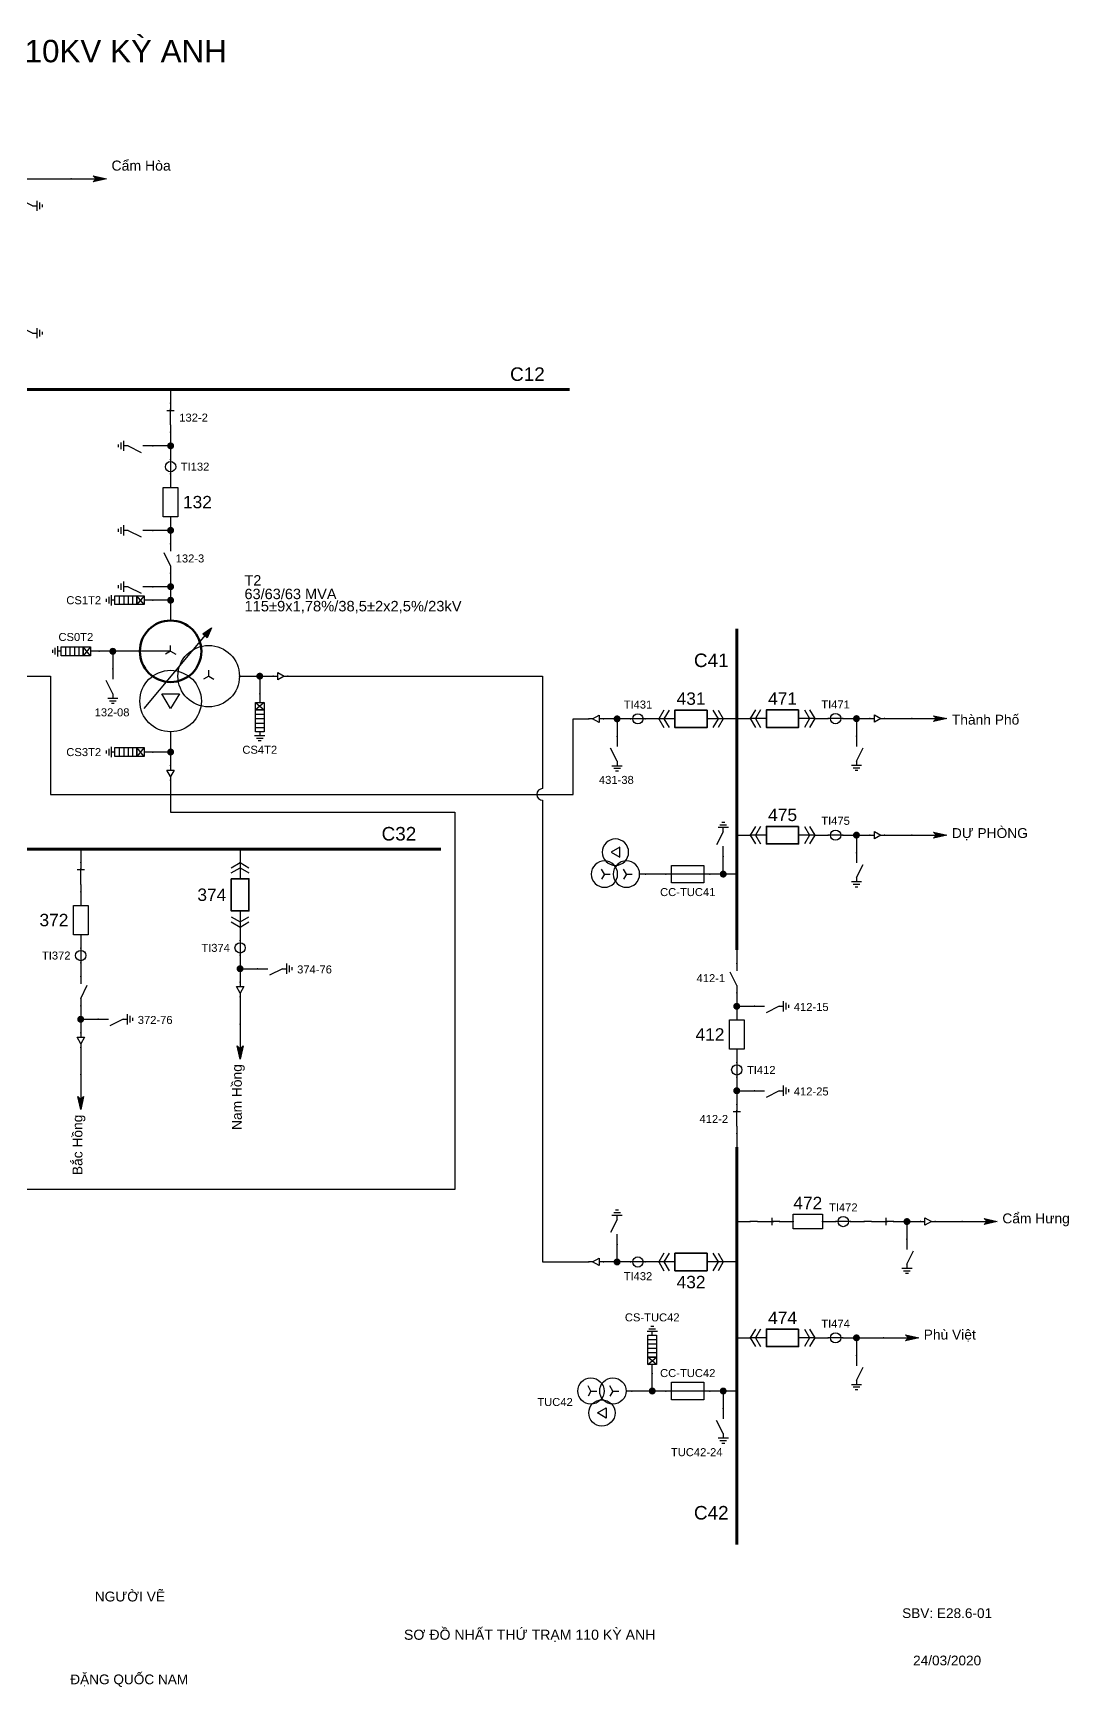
# Model space of a CAD drawing. Header units: millimetres. Extents: x -386 to 411, y 7 to 290.
# Drawn here: x 234 to 410.9, y 7.6 to 290.1 of the extents above; entities that cross this region are included whole.
import ezdxf

# ---------------------------------------------------------------- set-up
doc = ezdxf.new("R2010")
doc.units = ezdxf.units.MM
for name, color, linetype, lineweight in [('BUSBAR_110KV', 1, 'Continuous', 50), ('BUSBAR_22KV', 5, 'Continuous', 50), ('BUSBAR_35KV', 30, 'Continuous', 50), ('HV_110KV', 1, 'Continuous', 25), ('MV_22KV', 5, 'Continuous', 25), ('MV_35KV', 30, 'Continuous', 25)]:
    doc.layers.add(name, color=color, linetype=linetype, lineweight=lineweight)
doc.layers.add('SYM_PORTS', color=8, linetype='Continuous', plot=False)
doc.layers.add('TEXT', color=7, linetype='Continuous')
doc.styles.add('SLD_TEXT', font='arial.ttf')

# ---------------------------------------------------------------- blocks, each defined once
blk = doc.blocks.new('SYM_EARTHING_SWITCH_OPEN')
at = {"lineweight": 25}
for points in [[(0, 3), (0, 1.25)], [(0, -1.25), (-1.125, 1)], [(-0.875, -2), (0.875, -2)], [(-0.5625, -2.4375), (0.5625, -2.4375)], [(0, -1.25), (0, -2)], [(-0.25, -2.875), (0.25, -2.875)]]:
    blk.add_lwpolyline(points, dxfattribs=at)
at = {"layer": 'SYM_PORTS'}
blk.add_point((0, 3), dxfattribs=at)
blk.add_attdef('DEVICE_CODE', (1.875, 0), '', height=2)
blk = doc.blocks.new('SYM_LINE_FEEDER_ARROW')
blk.add_hatch(color=7).paths.add_polyline_path([(0, -3), (-0.5, -0.75), (0, -1.25), (0.5, -0.75)])
at = {"lineweight": 25}
blk.add_lwpolyline([(0, 3), (0, -1.25)], dxfattribs=at)
blk.add_lwpolyline([(0, -3), (-0.5, -0.75), (0, -1.25), (0.5, -0.75)], close=True, dxfattribs=at)
at = {"layer": 'SYM_PORTS'}
blk.add_point((0, 3), dxfattribs=at)
blk.add_attdef('LINE_NAME', (1.5, 0), '', height=2)
blk = doc.blocks.new('SYM_DISCONNECTOR_CLOSED')
at = {"lineweight": 25}
for points in [[(-0.625, 1.25), (0.625, 1.25)], [(0, 2.5), (0, 1.25)], [(0, -1.25), (0, 1.5)], [(0, -1.25), (0, -2.5)]]:
    blk.add_lwpolyline(points, dxfattribs=at)
at = {"layer": 'SYM_PORTS'}
for p in [(0, 2.5), (0, -2.5)]:
    blk.add_point(p, dxfattribs=at)
blk.add_attdef('DEVICE_CODE', (1.625, -0.5), '', height=2)
blk = doc.blocks.new('SYM_CURRENT_TRANSFORMER')
at = {"lineweight": 25}
blk.add_lwpolyline([(0, 1.25), (0, -1.25)], dxfattribs=at)
blk.add_circle((0, 0), 0.875, dxfattribs=at)
at = {"layer": 'SYM_PORTS'}
for p in [(0, 1.25), (0, -1.25)]:
    blk.add_point(p, dxfattribs=at)
blk.add_attdef('DEVICE_CODE', (1.875, -1.75), '', height=2)
at = {"flags": 1}
blk.add_attdef('RATIO', (1.875, -4.75), '', height=2, dxfattribs=at)
blk = doc.blocks.new('SYM_CIRCUIT_BREAKER')
at = {"lineweight": 25}
blk.add_lwpolyline([(-1.25, 2.5), (1.25, 2.5), (1.25, -2.5), (-1.25, -2.5)], close=True, dxfattribs=at)
at = {"layer": 'SYM_PORTS'}
for p in [(0, 2.5), (0, -2.5)]:
    blk.add_point(p, dxfattribs=at)
blk.add_attdef('DEVICE_CODE', (2.25, -0.5), '', height=2)
at = {"flags": 1}
blk.add_attdef('RATING', (2.25, -3.5), '', height=2, dxfattribs=at)
blk = doc.blocks.new('SYM_DISCONNECTOR_OPEN')
at = {"lineweight": 25}
for points in [[(0, -1.25), (-1.125, 1)], [(0, 2.5), (0, 1.25)], [(0, -1.25), (0, -2.5)]]:
    blk.add_lwpolyline(points, dxfattribs=at)
at = {"layer": 'SYM_PORTS'}
for p in [(0, 2.5), (0, -2.5)]:
    blk.add_point(p, dxfattribs=at)
blk.add_attdef('DEVICE_CODE', (1, -0.5), '', height=2)
blk = doc.blocks.new('SYM_SURGE_ARRESTER')
at = {"lineweight": 25}
for points in [[(0, 4), (0, 2.5)], [(-0.75, 2.5), (0.75, 1.25)], [(0.75, 2.5), (-0.75, 1.25)], [(-0.75, 0.5), (0.75, 0.5)], [(-0.75, -0.25), (0.75, -0.25)], [(-0.75, -1), (0.75, -1)], [(-0.75, -1.75), (0.75, -1.75)], [(0, -2.5), (0, -3.125)], [(-0.875, -3.125), (0.875, -3.125)], [(-0.5625, -3.5625), (0.5625, -3.5625)], [(-0.25, -4), (0.25, -4)]]:
    blk.add_lwpolyline(points, dxfattribs=at)
for points in [[(-0.75, 2.5), (0.75, 2.5), (0.75, 1.25), (-0.75, 1.25)], [(-0.75, 1.25), (0.75, 1.25), (0.75, -2.5), (-0.75, -2.5)]]:
    blk.add_lwpolyline(points, close=True, dxfattribs=at)
at = {"layer": 'SYM_PORTS'}
blk.add_point((0, 4), dxfattribs=at)
blk.add_attdef('DEVICE_CODE', (1.875, 1), '', height=2)
blk = doc.blocks.new('SYM_TRANSFORMER_3W')
blk.add_hatch(color=7).paths.add_polyline_path([(3.75, 8.25), (3.0125, 6.575), (2.2375, 7.225)])
at = {"lineweight": 25}
for points in [[(-7.75, -5.5), (3.0125, 7.35)], [(-3.25, 4.25), (-8.5, 4.25)], [(-3.25, 4.25), (-4.1125, 3.75)], [(-3.25, 4.25), (-3.25, 5.25)], [(-3.25, 4.25), (-2.3875, 3.75)], [(3.25, 0), (2.3875, -0.5)], [(3.25, 0), (3.25, 1)], [(3.25, 0), (4.1125, -0.5)]]:
    blk.add_lwpolyline(points, dxfattribs=at)
for points in [[(3.75, 8.25), (3.0125, 6.575), (2.2375, 7.225)], [(-4.75, -3), (-1.75, -3), (-3.25, -5.5)]]:
    blk.add_lwpolyline(points, close=True, dxfattribs=at)
at = {"lineweight": 50}
blk.add_circle((-3.25, 4.25), 5.25, dxfattribs=at)
at = {"lineweight": 25}
for centre in [(3.25, 0), (-3.25, -4.25)]:
    blk.add_circle(centre, 5.25, dxfattribs=at)
at = {"layer": 'SYM_PORTS'}
for p in [(-3.25, 9.5), (-8.5, 4.25), (8.5, 0), (-3.25, -9.5)]:
    blk.add_point(p, dxfattribs=at)
blk.add_attdef('DEVICE_CODE', (9.5, 6.5), '', height=2)
at = {"flags": 1}
for tag, p in [('POWER', (9.5, 3.5)), ('VOLTAGE_RATIO', (9.5, 0.5))]:
    blk.add_attdef(tag, p, '', height=2, dxfattribs=at)
blk = doc.blocks.new('SYM_CABLE_TERMINATION')
at = {"lineweight": 25}
blk.add_lwpolyline([(-0.625, 0.5), (0.625, 0.5), (0, -0.625)], close=True, dxfattribs=at)
for points in [[(0, 1.25), (0, 0.5)], [(0, -0.625), (0, -1.25)]]:
    blk.add_lwpolyline(points, dxfattribs=at)
at = {"layer": 'SYM_PORTS'}
for p in [(0, 1.25), (0, -1.25)]:
    blk.add_point(p, dxfattribs=at)
blk = doc.blocks.new('SYM_DRAWOUT_BREAKER')
at = {"lineweight": 25}
for points in [[(-1.5, 4.625), (0, 5.5), (1.5, 4.625)], [(-1.5, 3.75), (0, 4.625), (1.5, 3.75)], [(0, 5.5), (0, 2.75)], [(0, -2.75), (0, -5.5)], [(-1.5, -3.75), (0, -4.625), (1.5, -3.75)], [(-1.5, -4.625), (0, -5.5), (1.5, -4.625)]]:
    blk.add_lwpolyline(points, dxfattribs=at)
at = {"lineweight": 35}
blk.add_lwpolyline([(-1.5, 2.75), (1.5, 2.75), (1.5, -2.75), (-1.5, -2.75)], close=True, dxfattribs=at)
at = {"layer": 'SYM_PORTS'}
for p in [(0, 5.5), (0, -5.5)]:
    blk.add_point(p, dxfattribs=at)
blk.add_attdef('DEVICE_CODE', (2.5, 2.5), '', height=2)
at = {"flags": 1}
blk.add_attdef('RATING', (2.5, -0.5), '', height=2, dxfattribs=at)
blk = doc.blocks.new('SYM_FUSE_DISCONNECTOR')
at = {"lineweight": 25}
blk.add_lwpolyline([(0, 3.75), (0, -3.75)], dxfattribs=at)
blk.add_lwpolyline([(-1.5, 2.75), (1.5, 2.75), (1.5, -2.75), (-1.5, -2.75)], close=True, dxfattribs=at)
at = {"layer": 'SYM_PORTS'}
for p in [(0, 3.75), (0, -3.75)]:
    blk.add_point(p, dxfattribs=at)
blk.add_attdef('DEVICE_CODE', (2.5, 0.75), '', height=2)
at = {"flags": 1}
blk.add_attdef('RATING', (2.5, -2.25), '', height=2, dxfattribs=at)
blk = doc.blocks.new('SYM_VOLTAGE_TRANSFORMER')
at = {"lineweight": 25}
for points in [[(0, 4.625), (0, 3.625)], [(0, 1.375), (-0.8625, 0.875)], [(0, 1.375), (0, 2.375)], [(0, 1.375), (0.8625, 0.875)], [(0, -2.375), (-0.8625, -2.875)], [(0, -2.375), (0, -1.375)], [(0, -2.375), (0.8625, -2.875)]]:
    blk.add_lwpolyline(points, dxfattribs=at)
blk.add_lwpolyline([(2.875, 0.25), (4.625, 0.25), (3.75, -1.25)], close=True, dxfattribs=at)
for centre in [(0, 1.375), (3.75, -0.5), (0, -2.375)]:
    blk.add_circle(centre, 2.25, dxfattribs=at)
at = {"layer": 'SYM_PORTS'}
blk.add_point((0, 4.625), dxfattribs=at)
blk.add_attdef('DEVICE_CODE', (7, 1.625), '', height=2)
at = {"flags": 1}
blk.add_attdef('RATIO', (7, -1.375), '', height=2, dxfattribs=at)

msp = doc.modelspace()

# ---------------------------------------------------------------- hatches: boundary and pattern name
at = {"layer": 'HV_110KV'}
h = msp.add_hatch(color=7, dxfattribs=at)
edge = h.paths.add_edge_path()
edge.add_arc((257.48, 219.58), 0.6, 0, 360)
h = msp.add_hatch(color=7, dxfattribs=at)
edge = h.paths.add_edge_path()
edge.add_arc((257.48, 205.14), 0.6, 0, 360)
h = msp.add_hatch(color=7, dxfattribs=at)
edge = h.paths.add_edge_path()
edge.add_arc((257.48, 195.52), 0.6, 0, 360)
h = msp.add_hatch(color=7, dxfattribs=at)
edge = h.paths.add_edge_path()
edge.add_arc((257.48, 193.21), 0.6, 0, 360)
h = msp.add_hatch(color=7, dxfattribs=at)
edge = h.paths.add_edge_path()
edge.add_arc((247.61, 184.49), 0.6, 0, 360)
at = {"layer": 'MV_22KV'}
h = msp.add_hatch(color=7, dxfattribs=at)
edge = h.paths.add_edge_path()
edge.add_arc((272.7, 180.24), 0.6, 0, 360)
h = msp.add_hatch(color=7, dxfattribs=at)
edge = h.paths.add_edge_path()
edge.add_arc((333.71, 172.95), 0.6, 0, 360)
h = msp.add_hatch(color=7, dxfattribs=at)
edge = h.paths.add_edge_path()
edge.add_arc((374.58, 172.99), 0.6, 0, 360)
h = msp.add_hatch(color=7, dxfattribs=at)
edge = h.paths.add_edge_path()
edge.add_arc((374.58, 153.09), 0.6, 0, 360)
h = msp.add_hatch(color=7, dxfattribs=at)
edge = h.paths.add_edge_path()
edge.add_arc((351.83, 146.43), 0.6, 0, 360)
h = msp.add_hatch(color=7, dxfattribs=at)
edge = h.paths.add_edge_path()
edge.add_arc((354.14, 123.86), 0.6, 0, 360)
h = msp.add_hatch(color=7, dxfattribs=at)
edge = h.paths.add_edge_path()
edge.add_arc((354.14, 109.43), 0.6, 0, 360)
h = msp.add_hatch(color=7, dxfattribs=at)
edge = h.paths.add_edge_path()
edge.add_arc((383.2, 87.09), 0.6, 0, 360)
h = msp.add_hatch(color=7, dxfattribs=at)
edge = h.paths.add_edge_path()
edge.add_arc((333.71, 80.19), 0.6, 0, 360)
h = msp.add_hatch(color=7, dxfattribs=at)
edge = h.paths.add_edge_path()
edge.add_arc((374.58, 67.23), 0.6, 0, 360)
h = msp.add_hatch(color=7, dxfattribs=at)
edge = h.paths.add_edge_path()
edge.add_arc((339.71, 58.15), 0.6, 0, 360)
h = msp.add_hatch(color=7, dxfattribs=at)
edge = h.paths.add_edge_path()
edge.add_arc((351.83, 58.15), 0.6, 0, 360)
at = {"layer": 'MV_35KV'}
h = msp.add_hatch(color=7, dxfattribs=at)
edge = h.paths.add_edge_path()
edge.add_arc((257.48, 167.28), 0.6, 0, 360)
h = msp.add_hatch(color=7, dxfattribs=at)
edge = h.paths.add_edge_path()
edge.add_arc((269.34, 130.27), 0.6, 0, 360)
h = msp.add_hatch(color=7, dxfattribs=at)
edge = h.paths.add_edge_path()
edge.add_arc((242.13, 121.64), 0.6, 0, 360)

# ---------------------------------------------------------------- linework, layer by layer
at = {"layer": 'BUSBAR_110KV', "const_width": 0.536}
msp.add_lwpolyline([(196.81, 229.2), (325.59, 229.2)], dxfattribs=at)
at = {"layer": 'BUSBAR_22KV', "const_width": 0.536}
for points in [[(354.14, 188.34), (354.14, 133.48)], [(354.14, 99.8), (354.14, 31.89)]]:
    msp.add_lwpolyline(points, dxfattribs=at)
at = {"layer": 'BUSBAR_35KV', "const_width": 0.536}
msp.add_lwpolyline([(199.4, 150.7), (303.65, 150.7)], dxfattribs=at)
at = {"layer": 'HV_110KV'}
for points in [[(226.66, 265.19), (240.52, 265.19)], [(257.48, 229.2), (257.48, 226.89)], [(257.48, 221.89), (257.48, 219.58)], [(257.48, 219.58), (254.47, 219.58)], [(257.48, 219.58), (257.48, 217.27)], [(257.48, 214.77), (257.48, 212.46)], [(257.48, 207.46), (257.48, 205.14)], [(257.48, 205.14), (254.47, 205.14)], [(257.48, 205.14), (257.48, 202.83)], [(257.48, 197.83), (257.48, 195.52)], [(257.48, 195.52), (254.47, 195.52)], [(257.48, 195.52), (257.48, 193.21)], [(257.48, 193.21), (254.47, 193.21)], [(257.48, 193.21), (257.48, 189.74)], [(247.61, 184.49), (245.3, 184.49)], [(252.23, 184.49), (247.61, 184.49)], [(247.61, 184.49), (247.61, 181.49)]]:
    msp.add_lwpolyline(points, dxfattribs=at)
at = {"layer": 'MV_22KV'}
for points in [[(137.33, 180.24), (140.03, 180.24), (237, 180.24), (237, 160.04), (326.2, 160.04), (326.2, 172.95), (328.9, 172.95)], [(269.23, 180.24), (272.7, 180.24)], [(272.7, 180.24), (272.7, 177.24)], [(272.7, 180.24), (275.01, 180.24)], [(333.71, 172.95), (331.4, 172.95)], [(336.02, 172.95), (333.71, 172.95)], [(333.71, 172.95), (333.71, 169.95)], [(340.83, 172.95), (338.52, 172.95)], [(354.14, 172.95), (351.83, 172.95)], [(354.14, 172.99), (356.45, 172.99)], [(367.45, 172.99), (369.77, 172.99)], [(372.27, 172.99), (374.58, 172.99)], [(374.58, 172.99), (374.58, 169.98)], [(374.58, 172.99), (376.89, 172.99)], [(379.39, 172.99), (384.01, 172.99)], [(354.14, 153.09), (356.45, 153.09)], [(367.45, 153.09), (369.77, 153.09)], [(372.27, 153.09), (374.58, 153.09)], [(374.58, 153.09), (374.58, 150.09)], [(374.58, 153.09), (376.89, 153.09)], [(379.39, 153.09), (384.01, 153.09)], [(351.83, 146.43), (351.83, 149.43)], [(342.02, 146.43), (338.55, 146.43)], [(351.83, 146.43), (349.52, 146.43)], [(354.14, 146.43), (351.83, 146.43)], [(354.14, 133.48), (354.14, 131.17)], [(354.14, 126.17), (354.14, 123.86)], [(354.14, 123.86), (357.15, 123.86)], [(354.14, 123.86), (354.14, 121.55)], [(354.14, 116.55), (354.14, 114.24)], [(354.14, 111.74), (354.14, 109.43)], [(354.14, 109.43), (357.15, 109.43)], [(354.14, 109.43), (354.14, 107.11)], [(354.14, 102.11), (354.14, 99.8)], [(354.14, 87.09), (356.45, 87.09)], [(361.45, 87.09), (363.77, 87.09)], [(368.77, 87.09), (371.08, 87.09)], [(373.58, 87.09), (375.89, 87.09)], [(380.89, 87.09), (383.2, 87.09)], [(383.2, 87.09), (383.2, 84.08)], [(383.2, 87.09), (385.51, 87.09)], [(388.01, 87.09), (392.63, 87.09)], [(333.71, 80.19), (333.71, 83.2)], [(333.71, 80.19), (331.4, 80.19)], [(336.02, 80.19), (333.71, 80.19)], [(340.83, 80.19), (338.52, 80.19)], [(354.14, 80.19), (351.83, 80.19)], [(354.14, 67.23), (356.45, 67.23)], [(367.45, 67.23), (369.77, 67.23)], [(372.27, 67.23), (374.58, 67.23)], [(374.58, 67.23), (374.58, 64.22)], [(374.58, 67.23), (379.2, 67.23)], [(339.71, 58.15), (339.71, 61.16)], [(339.71, 58.15), (336.24, 58.15)], [(342.02, 58.15), (339.71, 58.15)], [(351.83, 58.15), (349.52, 58.15)], [(354.14, 58.15), (351.83, 58.15)], [(351.83, 58.15), (351.83, 55.14)]]:
    msp.add_lwpolyline(points, dxfattribs=at)
msp.add_lwpolyline([(277.51, 180.24), (280.21, 180.24), (321, 180.24), (321, 161.04, 1), (321, 159.04), (321, 80.19), (326.2, 80.19), (328.9, 80.19)], format="xyb", dxfattribs=at)
at = {"layer": 'MV_35KV'}
for points in [[(257.48, 170.74), (257.48, 167.28)], [(257.48, 167.28), (254.47, 167.28)], [(257.48, 167.28), (257.48, 164.96)], [(257.48, 162.46), (257.48, 159.76), (257.48, 157.04), (306, 157.04), (306, 92.54), (223.56, 92.54), (223.56, 122.76), (223.56, 125.46)], [(242.13, 150.7), (242.13, 148.39)], [(269.34, 150.7), (269.34, 148.39)], [(242.13, 143.39), (242.13, 141.08)], [(242.13, 136.08), (242.13, 133.77)], [(269.34, 137.39), (269.34, 135.08)], [(242.13, 131.27), (242.13, 128.96)], [(269.34, 132.58), (269.34, 130.27)], [(269.34, 130.27), (272.34, 130.27)], [(269.34, 130.27), (269.34, 127.96)], [(269.34, 125.46), (269.34, 120.83)], [(242.13, 123.96), (242.13, 121.64)], [(242.13, 121.64), (245.13, 121.64)], [(242.13, 121.64), (242.13, 119.33)], [(242.13, 116.83), (242.13, 112.21)]]:
    msp.add_lwpolyline(points, dxfattribs=at)

# ---------------------------------------------------------------- block references
at = {"layer": 'HV_110KV', "rotation": 90}
msp.add_blockref('SYM_LINE_FEEDER_ARROW', (243.52, 265.19), dxfattribs=at)
at = {"layer": 'HV_110KV'}
ref = msp.add_blockref('SYM_EARTHING_SWITCH_OPEN', (232.66, 260.57), dxfattribs=dict(at, xscale=-1, rotation=90))
ref.add_attrib('DEVICE_CODE', '172-76', (236.39, 260.02), dxfattribs={"layer": 'TEXT', "extrusion": (0, 0, -1), "height": 1.367, "style": 'SLD_TEXT'})
ref = msp.add_blockref('SYM_EARTHING_SWITCH_OPEN', (232.66, 238.82), dxfattribs=dict(at, xscale=-1, rotation=90))
ref.add_attrib('DEVICE_CODE', '172-25', (236.39, 238.27), dxfattribs={"layer": 'TEXT', "extrusion": (0, 0, -1), "height": 1.367, "style": 'SLD_TEXT'})
ref = msp.add_blockref('SYM_DISCONNECTOR_CLOSED', (257.48, 224.39), dxfattribs=at)
ref.add_attrib('DEVICE_CODE', '132-2', (258.96, 223.72), dxfattribs={"layer": 'TEXT', "height": 1.367, "style": 'SLD_TEXT'})
ref = msp.add_blockref('SYM_EARTHING_SWITCH_OPEN', (251.47, 219.58), dxfattribs=dict(at, xscale=-1, rotation=270))
ref.add_attrib('DEVICE_CODE', '132-25', (241.8, 218.78), dxfattribs={"layer": 'TEXT', "extrusion": (0, 0, -1), "height": 1.367, "style": 'SLD_TEXT'})
ref = msp.add_blockref('SYM_CURRENT_TRANSFORMER', (257.48, 216.02), dxfattribs=at)
ref.add_attrib('DEVICE_CODE', 'TI132', (259.21, 215.34), dxfattribs={"layer": 'TEXT', "height": 1.367, "style": 'SLD_TEXT'})
ref = msp.add_blockref('SYM_CIRCUIT_BREAKER', (257.48, 209.96), dxfattribs=at)
ref.add_attrib('DEVICE_CODE', '132', (259.59, 208.91), dxfattribs={"layer": 'TEXT', "height": 2.12, "style": 'SLD_TEXT'})
ref = msp.add_blockref('SYM_EARTHING_SWITCH_OPEN', (251.47, 205.14), dxfattribs=dict(at, xscale=-1, rotation=270))
ref.add_attrib('DEVICE_CODE', '132-35', (241.8, 204.34), dxfattribs={"layer": 'TEXT', "extrusion": (0, 0, -1), "height": 1.367, "style": 'SLD_TEXT'})
ref = msp.add_blockref('SYM_DISCONNECTOR_OPEN', (257.48, 200.33), dxfattribs=at)
ref.add_attrib('DEVICE_CODE', '132-3', (258.34, 199.66), dxfattribs={"layer": 'TEXT', "height": 1.367, "style": 'SLD_TEXT'})
ref = msp.add_blockref('SYM_EARTHING_SWITCH_OPEN', (251.47, 195.52), dxfattribs=dict(at, xscale=-1, rotation=270))
ref.add_attrib('DEVICE_CODE', '132-38', (241.8, 194.72), dxfattribs={"layer": 'TEXT', "extrusion": (0, 0, -1), "height": 1.367, "style": 'SLD_TEXT'})
ref = msp.add_blockref('SYM_TRANSFORMER_3W', (260.73, 180.24), dxfattribs=at)
ref.add_attrib('DEVICE_CODE', 'T2', (270.09, 195.72), dxfattribs={"layer": 'TEXT', "height": 1.768, "style": 'SLD_TEXT'})
ref = msp.add_blockref('SYM_SURGE_ARRESTER', (250.47, 193.21), dxfattribs=dict(at, rotation=270))
ref.add_attrib('DEVICE_CODE', 'CS1T2', (239.67, 192.53), dxfattribs={"layer": 'TEXT', "height": 1.367, "style": 'SLD_TEXT'})
ref = msp.add_blockref('SYM_SURGE_ARRESTER', (241.3, 184.49), dxfattribs=dict(at, rotation=270))
ref.add_attrib('DEVICE_CODE', 'CS0T2', (238.33, 186.25), dxfattribs={"layer": 'TEXT', "height": 1.367, "style": 'SLD_TEXT'})
ref = msp.add_blockref('SYM_EARTHING_SWITCH_OPEN', (247.61, 178.49), dxfattribs=at)
ref.add_attrib('DEVICE_CODE', '132-08', (244.51, 173.38), dxfattribs={"layer": 'TEXT', "height": 1.367, "style": 'SLD_TEXT'})
at = {"layer": 'MV_22KV'}
for name, p, rotation in [('SYM_CABLE_TERMINATION', (276.26, 180.24), 90), ('SYM_CABLE_TERMINATION', (330.15, 172.95), 270), ('SYM_CABLE_TERMINATION', (378.14, 172.99), 90), ('SYM_LINE_FEEDER_ARROW', (387.01, 172.99), 90), ('SYM_CABLE_TERMINATION', (378.14, 153.09), 90), ('SYM_LINE_FEEDER_ARROW', (387.01, 153.09), 90), ('SYM_CABLE_TERMINATION', (386.76, 87.09), 90), ('SYM_LINE_FEEDER_ARROW', (395.63, 87.09), 90), ('SYM_CABLE_TERMINATION', (330.15, 80.19), 270), ('SYM_LINE_FEEDER_ARROW', (382.2, 67.23), 90)]:
    msp.add_blockref(name, p, dxfattribs=dict(at, rotation=rotation))
ref = msp.add_blockref('SYM_SURGE_ARRESTER', (272.7, 173.24), dxfattribs=at)
ref.add_attrib('DEVICE_CODE', 'CS4T2', (269.73, 166.99), dxfattribs={"layer": 'TEXT', "height": 1.367, "style": 'SLD_TEXT'})
ref = msp.add_blockref('SYM_CURRENT_TRANSFORMER', (337.27, 172.95), dxfattribs=dict(at, rotation=270))
ref.add_attrib('DEVICE_CODE', 'TI431', (334.83, 174.71), dxfattribs={"layer": 'TEXT', "height": 1.367, "style": 'SLD_TEXT'})
ref = msp.add_blockref('SYM_DRAWOUT_BREAKER', (346.33, 172.95), dxfattribs=dict(at, rotation=270))
ref.add_attrib('DEVICE_CODE', '431', (343.87, 175.35), dxfattribs={"layer": 'TEXT', "height": 2.12, "style": 'SLD_TEXT'})
ref = msp.add_blockref('SYM_DRAWOUT_BREAKER', (361.95, 172.99), dxfattribs=dict(at, rotation=270))
ref.add_attrib('DEVICE_CODE', '471', (359.49, 175.35), dxfattribs={"layer": 'TEXT', "height": 2.118, "style": 'SLD_TEXT'})
ref = msp.add_blockref('SYM_CURRENT_TRANSFORMER', (371.02, 172.99), dxfattribs=dict(at, rotation=270))
ref.add_attrib('DEVICE_CODE', 'TI471', (368.57, 174.72), dxfattribs={"layer": 'TEXT', "height": 1.367, "style": 'SLD_TEXT'})
at = {"layer": 'MV_22KV', "xscale": -1}
for p in [(374.58, 166.98), (374.58, 147.09), (383.2, 81.08), (374.58, 61.22)]:
    msp.add_blockref('SYM_EARTHING_SWITCH_OPEN', p, dxfattribs=at)
at = {"layer": 'MV_22KV'}
ref = msp.add_blockref('SYM_EARTHING_SWITCH_OPEN', (333.71, 166.95), dxfattribs=at)
ref.add_attrib('DEVICE_CODE', '431-38', (330.61, 161.84), dxfattribs={"layer": 'TEXT', "height": 1.367, "style": 'SLD_TEXT'})
at = {"layer": 'MV_22KV', "xscale": -1}
for name, p, rotation in [('SYM_EARTHING_SWITCH_OPEN', (351.83, 152.43), 180), ('SYM_VOLTAGE_TRANSFORMER', (333.93, 146.43), 270), ('SYM_EARTHING_SWITCH_OPEN', (333.71, 86.2), 180), ('SYM_DISCONNECTOR_CLOSED', (378.39, 87.09), 270), ('SYM_DISCONNECTOR_CLOSED', (358.95, 87.09), 270)]:
    msp.add_blockref(name, p, dxfattribs=dict(at, rotation=rotation))
at = {"layer": 'MV_22KV'}
ref = msp.add_blockref('SYM_DRAWOUT_BREAKER', (361.95, 153.09), dxfattribs=dict(at, rotation=270))
ref.add_attrib('DEVICE_CODE', '475', (359.49, 155.49), dxfattribs={"layer": 'TEXT', "height": 2.123, "style": 'SLD_TEXT'})
ref = msp.add_blockref('SYM_CURRENT_TRANSFORMER', (371.02, 153.09), dxfattribs=dict(at, rotation=270))
ref.add_attrib('DEVICE_CODE', 'TI475', (368.57, 154.85), dxfattribs={"layer": 'TEXT', "height": 1.367, "style": 'SLD_TEXT'})
ref = msp.add_blockref('SYM_FUSE_DISCONNECTOR', (345.77, 146.43), dxfattribs=dict(at, rotation=270))
ref.add_attrib('DEVICE_CODE', 'CC-TUC41', (341.05, 142.68), dxfattribs={"layer": 'TEXT', "height": 1.367, "style": 'SLD_TEXT'})
ref = msp.add_blockref('SYM_DISCONNECTOR_OPEN', (354.14, 128.67), dxfattribs=at)
ref.add_attrib('DEVICE_CODE', '412-1', (347.28, 127.98), dxfattribs={"layer": 'TEXT', "height": 1.367, "style": 'SLD_TEXT'})
ref = msp.add_blockref('SYM_EARTHING_SWITCH_OPEN', (360.15, 123.86), dxfattribs=dict(at, rotation=90))
ref.add_attrib('DEVICE_CODE', '412-15', (363.88, 123.06), dxfattribs={"layer": 'TEXT', "height": 1.367, "style": 'SLD_TEXT'})
ref = msp.add_blockref('SYM_CIRCUIT_BREAKER', (354.14, 119.05), dxfattribs=at)
ref.add_attrib('DEVICE_CODE', '412', (347.1, 117.99), dxfattribs={"layer": 'TEXT', "height": 2.118, "style": 'SLD_TEXT'})
ref = msp.add_blockref('SYM_CURRENT_TRANSFORMER', (354.14, 112.99), dxfattribs=at)
ref.add_attrib('DEVICE_CODE', 'TI412', (355.88, 112.3), dxfattribs={"layer": 'TEXT', "height": 1.367, "style": 'SLD_TEXT'})
ref = msp.add_blockref('SYM_EARTHING_SWITCH_OPEN', (360.15, 109.43), dxfattribs=dict(at, rotation=90))
ref.add_attrib('DEVICE_CODE', '412-25', (363.88, 108.63), dxfattribs={"layer": 'TEXT', "height": 1.367, "style": 'SLD_TEXT'})
ref = msp.add_blockref('SYM_DISCONNECTOR_CLOSED', (354.14, 104.61), dxfattribs=at)
ref.add_attrib('DEVICE_CODE', '412-2', (347.78, 103.93), dxfattribs={"layer": 'TEXT', "height": 1.367, "style": 'SLD_TEXT'})
ref = msp.add_blockref('SYM_CIRCUIT_BREAKER', (366.27, 87.09), dxfattribs=dict(at, rotation=270))
ref.add_attrib('DEVICE_CODE', '472', (363.8, 89.2), dxfattribs={"layer": 'TEXT', "height": 2.118, "style": 'SLD_TEXT'})
ref = msp.add_blockref('SYM_CURRENT_TRANSFORMER', (372.33, 87.09), dxfattribs=dict(at, rotation=270))
ref.add_attrib('DEVICE_CODE', 'TI472', (369.89, 88.82), dxfattribs={"layer": 'TEXT', "height": 1.367, "style": 'SLD_TEXT'})
ref = msp.add_blockref('SYM_CURRENT_TRANSFORMER', (337.27, 80.19), dxfattribs=dict(at, rotation=270))
ref.add_attrib('DEVICE_CODE', 'TI432', (334.83, 77.08), dxfattribs={"layer": 'TEXT', "height": 1.367, "style": 'SLD_TEXT'})
ref = msp.add_blockref('SYM_DRAWOUT_BREAKER', (346.33, 80.19), dxfattribs=dict(at, rotation=270))
ref.add_attrib('DEVICE_CODE', '432', (343.87, 75.7), dxfattribs={"layer": 'TEXT', "height": 2.12, "style": 'SLD_TEXT'})
ref = msp.add_blockref('SYM_SURGE_ARRESTER', (339.71, 65.16), dxfattribs=dict(at, rotation=180))
ref.add_attrib('DEVICE_CODE', 'CS-TUC42', (335.04, 70.04), dxfattribs={"layer": 'TEXT', "height": 1.367, "style": 'SLD_TEXT'})
ref = msp.add_blockref('SYM_DRAWOUT_BREAKER', (361.95, 67.23), dxfattribs=dict(at, rotation=270))
ref.add_attrib('DEVICE_CODE', '474', (359.49, 69.59), dxfattribs={"layer": 'TEXT', "height": 2.121, "style": 'SLD_TEXT'})
ref = msp.add_blockref('SYM_CURRENT_TRANSFORMER', (371.02, 67.23), dxfattribs=dict(at, rotation=270))
ref.add_attrib('DEVICE_CODE', 'TI474', (368.57, 68.96), dxfattribs={"layer": 'TEXT', "height": 1.367, "style": 'SLD_TEXT'})
ref = msp.add_blockref('SYM_VOLTAGE_TRANSFORMER', (331.62, 58.15), dxfattribs=dict(at, rotation=270))
ref.add_attrib('DEVICE_CODE', 'TUC42', (320.09, 55.59), dxfattribs={"layer": 'TEXT', "height": 1.367, "style": 'SLD_TEXT'})
ref = msp.add_blockref('SYM_FUSE_DISCONNECTOR', (345.77, 58.15), dxfattribs=dict(at, rotation=270))
ref.add_attrib('DEVICE_CODE', 'CC-TUC42', (341.05, 60.53), dxfattribs={"layer": 'TEXT', "height": 1.367, "style": 'SLD_TEXT'})
ref = msp.add_blockref('SYM_EARTHING_SWITCH_OPEN', (351.83, 52.14), dxfattribs=at)
ref.add_attrib('DEVICE_CODE', 'TUC42-24', (342.9, 47.02), dxfattribs={"layer": 'TEXT', "height": 1.367, "style": 'SLD_TEXT'})
at = {"layer": 'MV_35KV'}
ref = msp.add_blockref('SYM_SURGE_ARRESTER', (250.47, 167.28), dxfattribs=dict(at, rotation=270))
ref.add_attrib('DEVICE_CODE', 'CS3T2', (239.67, 166.59), dxfattribs={"layer": 'TEXT', "height": 1.367, "style": 'SLD_TEXT'})
for name, p in [('SYM_CABLE_TERMINATION', (257.48, 163.71)), ('SYM_CABLE_TERMINATION', (269.34, 126.71)), ('SYM_CABLE_TERMINATION', (242.13, 118.08)), ('SYM_LINE_FEEDER_ARROW', (269.34, 117.83)), ('SYM_LINE_FEEDER_ARROW', (242.13, 109.21))]:
    msp.add_blockref(name, p, dxfattribs=at)
ref = msp.add_blockref('SYM_DISCONNECTOR_CLOSED', (242.13, 145.89), dxfattribs=dict(at, xscale=-1))
ref.add_attrib('DEVICE_CODE', '372-2', (235.76, 145.22), dxfattribs={"layer": 'TEXT', "extrusion": (0, 0, -1), "height": 1.367, "style": 'SLD_TEXT'})
ref = msp.add_blockref('SYM_DRAWOUT_BREAKER', (269.34, 142.89), dxfattribs=at)
ref.add_attrib('DEVICE_CODE', '374', (262.05, 141.85), dxfattribs={"layer": 'TEXT', "height": 2.12, "style": 'SLD_TEXT'})
ref = msp.add_blockref('SYM_CIRCUIT_BREAKER', (242.13, 138.58), dxfattribs=at)
ref.add_attrib('DEVICE_CODE', '372', (235.09, 137.53), dxfattribs={"layer": 'TEXT', "height": 2.12, "style": 'SLD_TEXT'})
ref = msp.add_blockref('SYM_CURRENT_TRANSFORMER', (242.13, 132.52), dxfattribs=at)
ref.add_attrib('DEVICE_CODE', 'TI372', (235.51, 131.84), dxfattribs={"layer": 'TEXT', "height": 1.367, "style": 'SLD_TEXT'})
ref = msp.add_blockref('SYM_CURRENT_TRANSFORMER', (269.34, 133.83), dxfattribs=at)
ref.add_attrib('DEVICE_CODE', 'TI374', (262.72, 133.15), dxfattribs={"layer": 'TEXT', "height": 1.367, "style": 'SLD_TEXT'})
ref = msp.add_blockref('SYM_EARTHING_SWITCH_OPEN', (275.34, 130.27), dxfattribs=dict(at, rotation=90))
ref.add_attrib('DEVICE_CODE', '374-76', (279.08, 129.47), dxfattribs={"layer": 'TEXT', "height": 1.367, "style": 'SLD_TEXT'})
ref = msp.add_blockref('SYM_DISCONNECTOR_OPEN', (242.13, 126.46), dxfattribs=dict(at, xscale=-1))
ref.add_attrib('DEVICE_CODE', '372-7', (236.39, 125.78), dxfattribs={"layer": 'TEXT', "extrusion": (0, 0, -1), "height": 1.367, "style": 'SLD_TEXT'})
ref = msp.add_blockref('SYM_EARTHING_SWITCH_OPEN', (248.13, 121.64), dxfattribs=dict(at, rotation=90))
ref.add_attrib('DEVICE_CODE', '372-76', (251.87, 120.84), dxfattribs={"layer": 'TEXT', "height": 1.367, "style": 'SLD_TEXT'})

# ---------------------------------------------------------------- texts
at = {"layer": 'TEXT', "attachment_point": 7, "style": 'SLD_TEXT'}
for s, insert, char_height in [('SƠ ĐỒ NHẤT THỨ TRẠM 110KV KỲ ANH', (164.44, 284.24), 3.8357), ('Cẩm Hòa', (247.38, 266.56), 1.717), ('C12', (315.44, 230.64), 2.31), ('63/63/63 MVA', (270.09, 193.37), 1.7756), ('115±9x1,78%/38,5±2x2,5%/23kV', (270.09, 190.97), 1.7964), ('C41', (346.83, 181.76), 2.31), ('Thành Phố', (390.87, 171.95), 1.684), ('C32', (293.5, 152.14), 2.312), ('DỰ PHÒNG', (390.87, 152.23), 1.684), ('Cẩm Hưng', (399.49, 86.28), 1.684), ('Phù Việt', (386.06, 66.57), 1.684), ('C42', (346.83, 36.17), 2.31), ('NGƯỜI VẼ', (244.52, 22.18), 1.686), ('SBV: E28.6-01', (382.38, 19.35), 1.6625), ('SƠ ĐỒ NHẤT THỨ TRẠM 110 KỲ ANH', (297.32, 15.28), 1.7243), ('24/03/2020', (384.25, 11.27), 1.662), ('ĐẶNG QUỐC NAM', (240.35, 7.61), 1.6625)]:
    msp.add_mtext(s, dxfattribs=dict(at, insert=insert, char_height=char_height))
at = {"layer": 'TEXT', "char_height": 1.684, "attachment_point": 7, "rotation": 90, "style": 'SLD_TEXT'}
for s, insert in [('Nam Hồng', (270.14, 102.73)), ('Bắc Hồng', (242.93, 95.02))]:
    msp.add_mtext(s, dxfattribs=dict(at, insert=insert))

doc.saveas('drawing.dxf')
